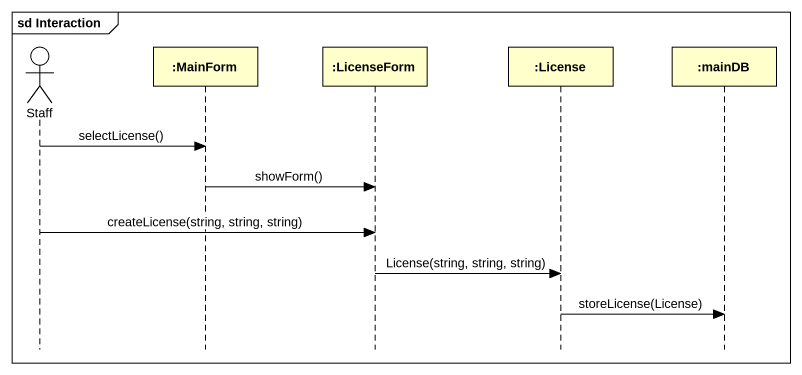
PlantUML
@startuml
mainframe sd Interaction
hide footbox
actor Staff
participant ":MainForm" as MainForm
participant ":LicenseForm" as LicenseForm
participant ":License" as License
participant ":mainDB" as mainDB

Staff -> MainForm : selectLicense()
MainForm -> LicenseForm : showForm()
Staff -> LicenseForm : createLicense(string, string, string)
LicenseForm -> License : License(string, string, string)
License -> mainDB : storeLicense(License)
@enduml
